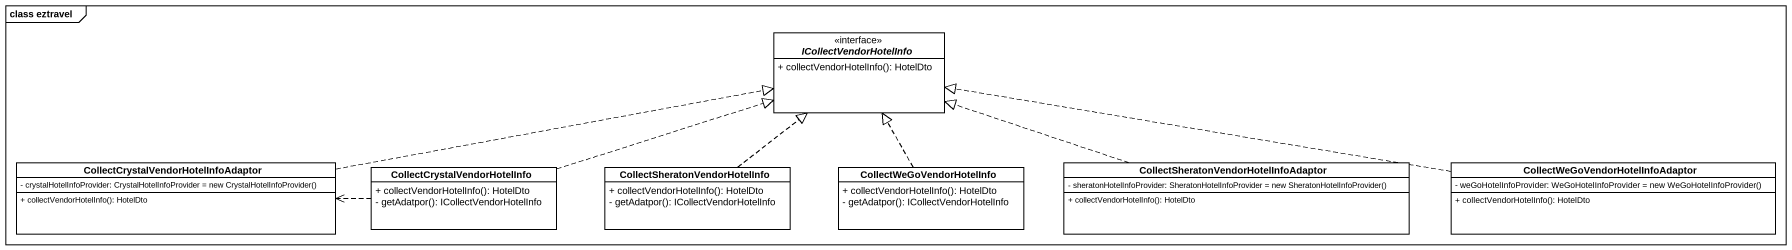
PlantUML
@startuml
mainframe class eztravel
hide circle
hide empty members
skinparam classAttributeIconSize 0
interface ICollectVendorHotelInfo {
  + collectVendorHotelInfo(): HotelDto
}
class "CollectCrystalVendorHotelInfoAdaptor" as CollectCrystalVendorHotelInf {
  {field} - crystalHotelInfoProvider: CrystalHotelInfoProvider = new CrystalHotelInfoProvider()
  + collectVendorHotelInfo(): HotelDto
}
class "CollectCrystalVendorHotelInfo" as CollectCrystalVendorHotelInf_2 {
  + collectVendorHotelInfo(): HotelDto
  - getAdatpor(): ICollectVendorHotelInfo
}
class "CollectSheratonVendorHotelInfo" as CollectSheratonVendorHotelIn {
  + collectVendorHotelInfo(): HotelDto
  - getAdatpor(): ICollectVendorHotelInfo
}
class CollectWeGoVendorHotelInfo {
  + collectVendorHotelInfo(): HotelDto
  - getAdatpor(): ICollectVendorHotelInfo
}
class "CollectSheratonVendorHotelInfoAdaptor" as CollectSheratonVendorHotelIn_2 {
  {field} - sheratonHotelInfoProvider: SheratonHotelInfoProvider = new SheratonHotelInfoProvider()
  + collectVendorHotelInfo(): HotelDto
}
class "CollectWeGoVendorHotelInfoAdaptor" as CollectWeGoVendorHotelInfoAd {
  {field} - weGoHotelInfoProvider: WeGoHotelInfoProvider = new WeGoHotelInfoProvider()
  + collectVendorHotelInfo(): HotelDto
}
CollectCrystalVendorHotelInf .right.|> ICollectVendorHotelInfo
CollectCrystalVendorHotelInf_2 .right.|> ICollectVendorHotelInfo
CollectCrystalVendorHotelInf_2 .left.> CollectCrystalVendorHotelInf
CollectSheratonVendorHotelIn .up.|> ICollectVendorHotelInfo
CollectWeGoVendorHotelInfo .up.|> ICollectVendorHotelInfo
CollectSheratonVendorHotelIn_2 .left.|> ICollectVendorHotelInfo
CollectWeGoVendorHotelInfoAd .left.|> ICollectVendorHotelInfo
@enduml
